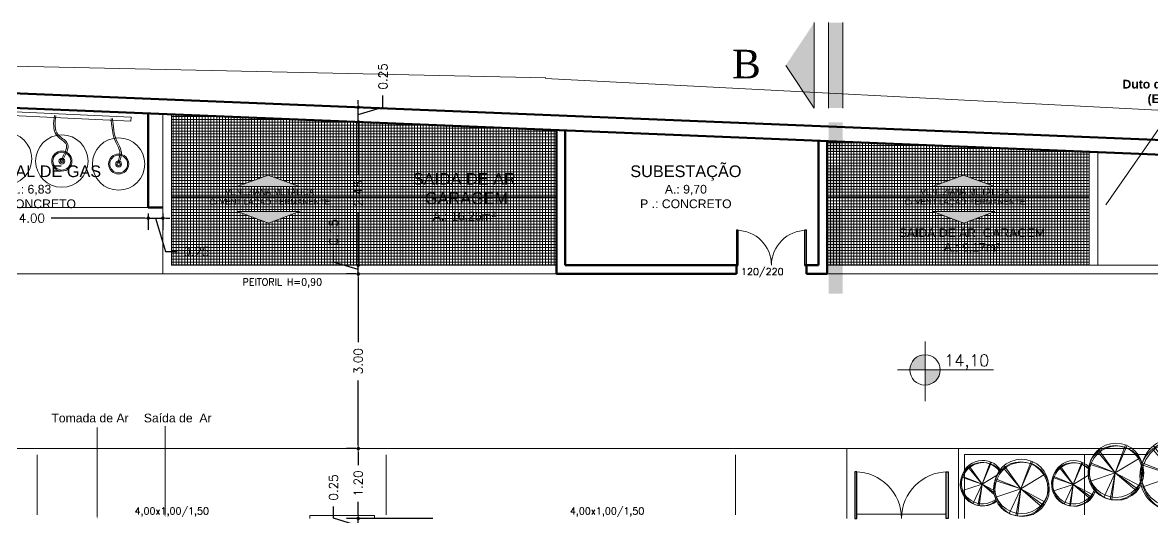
# Model space of a CAD drawing. Header units: millimetres. Extents: x 873 to 1072, y 159 to 369.
# Drawn here: x 927.03 to 946.45, y 330.48 to 338.98 of the extents above; entities that cross this region are included whole.
import ezdxf

# ---------------------------------------------------------------- set-up
doc = ezdxf.new("R2010")
doc.units = ezdxf.units.MM
doc.header["$LTSCALE"] = 10
doc.header["$PDMODE"] = 34
doc.linetypes.add('DASHDOT', pattern=[25.4, 12.7, -6.35, 0, -6.35])
doc.linetypes.add('DASHED2', pattern=[0.375, 0.25, -0.125])
doc.layers.get('0').update_dxf_attribs({"color": 90})
for name, color, linetype, lineweight in [('cinza 03', 252, 'Continuous', 13), ('COTA', 90, 'Continuous', 9), ('linha estutura', 252, 'Continuous', 13), ('PAREDES 2', 50, 'Continuous', 50), ('pn 02', 16, 'Continuous', 20), ('PN-01', 90, 'Continuous', 13), ('PN-03', 180, 'Continuous', 30), ('terreno', 16, 'Continuous', 20), ('texto', 16, 'Continuous', 20), ('TEXTOS', 90, 'Continuous', 9)]:
    doc.layers.add(name, color=color, linetype=linetype, lineweight=lineweight)
doc.styles.get("Standard").update_dxf_attribs({"font": 'simplex.shx'})
doc.dimstyles.new('1-100', dxfattribs={"dimtxt": 0.15, "dimasz": 0.06, "dimexe": 0.2, "dimexo": 0.1, "dimgap": 0.1, "dimtad": 0, "dimzin": 0, "dimdsep": 46, "dimtxsty": 'Standard', "dimblk": 'DOT', "dimcen": 0.09, "dimclrd": 90, "dimclre": 90, "dimclrt": 16, "dimadec": 0, "dimazin": 0, "dimtfac": 1, "dimtofl": 0, "dimtmove": 0, "dimatfit": 3, "dimldrblk": 'DOT', "dimfxl": 0, "dimtolj": 1, "dimtzin": 0, "dimarcsym": 0})
pattern_1 = [(0, (759.06589, 189.11928), (0, 0.05), []), (90, (759.06589, 189.11928), (-0.05, 3e-18), [])]

# ---------------------------------------------------------------- blocks, each defined once
blk = doc.blocks.new('Árvore-11')
for p, q in [((0.002, 0.011), (-0.278, 1.511)), ((0.002, 0.011), (-0.188, 1.53)), ((0.002, 0.011), (-0.643, 1.392)), ((0.002, 0.011), (1.221, 1.041)), ((0.002, 0.011), (-1.444, 0.493)), ((0.002, 0.011), (1.303, 0.94)), ((0.002, 0.011), (1.416, 0.765)), ((-1.44, -0.468), (0.002, 0.011)), ((0.002, 0.011), (-1.417, -0.558)), ((0.002, 0.011), (-0.931, -1.299)), ((0.002, 0.011), (-0.931, -1.11)), ((0.002, 0.011), (1.399, -0.83)), ((0.002, 0.011), (0.589, -1.554)), ((0.002, 0.011), (0.671, -1.519))]:
    blk.add_line(p, q)
for centre in [(0.002, 0.011), (0.081, 0.03), (0.046, -0.13)]:
    blk.add_circle(centre, 1.524)
blk = doc.blocks.new('_DOT')
at = {"color": 0, "linetype": 'ByBlock'}
blk.add_line((-0.5, 0), (-1, 0), dxfattribs=at)
at = {"color": 0, "linetype": 'ByBlock', "const_width": 0.5}
blk.add_lwpolyline([(-0.25, 0, 1), (0.25, 0, 1)], format="xyb", close=True, dxfattribs=at)
blk = doc.blocks.new('*D100')
at = {"layer": 'COTA', "color": 90, "lineweight": -2}
for p, q in [((932.373, 330.467), (932.373, 330.667)), ((932.798, 330.339), (932.373, 330.467)), ((934.08, 330.464), (932.598, 330.464)), ((932.798, 330.524), (932.798, 330.584)), ((932.798, 330.214), (932.798, 330.464)), ((934.08, 330.214), (932.598, 330.214)), ((932.798, 330.154), (932.798, 330.094))]:
    blk.add_line(p, q, dxfattribs=at)
at = {"layer": 'Defpoints', "color": 0}
for p in [(932.798, 330.464), (934.18, 330.464), (934.18, 330.214)]:
    blk.add_point(p, dxfattribs=at)
at = {"layer": 'COTA', "color": 90, "lineweight": -2, "xscale": 0.06, "yscale": 0.06, "zscale": 0.06}
for p, rotation in [((932.798, 330.464), 270), ((932.798, 330.214), 90)]:
    blk.add_blockref('_DOT', p, dxfattribs=dict(at, rotation=rotation))
at = {"layer": 'COTA', "color": 16, "insert": (932.373, 330.995), "char_height": 0.15, "attachment_point": 5, "rotation": 90}
blk.add_mtext('\\A1;0.25', dxfattribs=at)
blk = doc.blocks.new('*D101')
at = {"layer": 'COTA', "color": 90, "lineweight": -2}
for p, q in [((932.758, 331.664), (932.598, 331.664)), ((932.798, 331.604), (932.798, 331.378)), ((932.798, 330.524), (932.798, 330.75)), ((934.08, 330.464), (932.598, 330.464))]:
    blk.add_line(p, q, dxfattribs=at)
at = {"layer": 'Defpoints', "color": 0}
for p in [(932.798, 331.664), (932.858, 331.664), (934.18, 330.464)]:
    blk.add_point(p, dxfattribs=at)
at = {"layer": 'COTA', "color": 90, "lineweight": -2, "xscale": 0.06, "yscale": 0.06, "zscale": 0.06}
for p, rotation in [((932.798, 331.664), 90), ((932.798, 330.464), 270)]:
    blk.add_blockref('_DOT', p, dxfattribs=dict(at, rotation=rotation))
at = {"layer": 'COTA', "color": 16, "insert": (932.798, 331.064), "char_height": 0.15, "attachment_point": 5, "rotation": 90}
blk.add_mtext('\\A1;1.20', dxfattribs=at)
blk = doc.blocks.new('*D102')
at = {"layer": 'COTA', "color": 90, "lineweight": -2}
for p, q in [((932.758, 334.664), (932.598, 334.664)), ((932.798, 334.604), (932.798, 333.493)), ((932.798, 331.724), (932.798, 332.836)), ((932.758, 331.664), (932.598, 331.664))]:
    blk.add_line(p, q, dxfattribs=at)
at = {"layer": 'Defpoints', "color": 0}
for p in [(932.798, 334.664), (932.858, 334.664), (932.858, 331.664)]:
    blk.add_point(p, dxfattribs=at)
at = {"layer": 'COTA', "color": 90, "lineweight": -2, "xscale": 0.06, "yscale": 0.06, "zscale": 0.06}
for p, rotation in [((932.798, 334.664), 90), ((932.798, 331.664), 270)]:
    blk.add_blockref('_DOT', p, dxfattribs=dict(at, rotation=rotation))
at = {"layer": 'COTA', "color": 16, "insert": (932.798, 333.164), "char_height": 0.15, "attachment_point": 5, "rotation": 90}
blk.add_mtext('\\A1;3.00', dxfattribs=at)
blk = doc.blocks.new('*D103')
at = {"layer": 'COTA', "color": 90, "lineweight": -2}
for p, q in [((932.373, 334.867), (932.373, 335.067)), ((932.798, 334.874), (932.798, 334.934)), ((932.798, 334.739), (932.373, 334.867)), ((932.705, 334.814), (932.598, 334.814)), ((932.798, 334.664), (932.798, 334.814)), ((932.758, 334.664), (932.598, 334.664)), ((932.798, 334.604), (932.798, 334.544))]:
    blk.add_line(p, q, dxfattribs=at)
at = {"layer": 'Defpoints', "color": 0}
for p in [(932.798, 334.814), (932.805, 334.814), (932.858, 334.664)]:
    blk.add_point(p, dxfattribs=at)
at = {"layer": 'COTA', "color": 90, "lineweight": -2, "xscale": 0.06, "yscale": 0.06, "zscale": 0.06}
for p, rotation in [((932.798, 334.814), 270), ((932.798, 334.664), 90)]:
    blk.add_blockref('_DOT', p, dxfattribs=dict(at, rotation=rotation))
at = {"layer": 'COTA', "color": 16, "insert": (932.373, 335.381), "char_height": 0.15, "attachment_point": 5, "rotation": 90}
blk.add_mtext('\\A1;0.15', dxfattribs=at)
blk = doc.blocks.new('*D104')
at = {"layer": 'COTA', "color": 90, "lineweight": -2}
for p, q in [((932.705, 337.275), (932.598, 337.275)), ((932.798, 337.215), (932.798, 336.37)), ((932.798, 334.874), (932.798, 335.72)), ((932.705, 334.814), (932.598, 334.814))]:
    blk.add_line(p, q, dxfattribs=at)
at = {"layer": 'Defpoints', "color": 0}
for p in [(932.798, 337.275), (932.805, 337.275), (932.805, 334.814)]:
    blk.add_point(p, dxfattribs=at)
at = {"layer": 'COTA', "color": 90, "lineweight": -2, "xscale": 0.06, "yscale": 0.06, "zscale": 0.06}
for p, rotation in [((932.798, 337.275), 90), ((932.798, 334.814), 270)]:
    blk.add_blockref('_DOT', p, dxfattribs=dict(at, rotation=rotation))
at = {"layer": 'COTA', "color": 16, "insert": (932.798, 336.045), "char_height": 0.15, "attachment_point": 5, "rotation": 90}
blk.add_mtext('\\A1;2.46', dxfattribs=at)
blk = doc.blocks.new('*D105')
at = {"layer": 'COTA', "color": 90, "lineweight": -2}
for p, q in [((932.798, 337.588), (932.798, 337.648)), ((933.223, 337.529), (933.223, 337.729)), ((932.798, 337.402), (933.223, 337.529)), ((932.798, 337.275), (932.798, 337.528)), ((932.851, 337.528), (932.998, 337.528)), ((932.705, 337.275), (932.598, 337.275)), ((932.798, 337.215), (932.798, 337.155))]:
    blk.add_line(p, q, dxfattribs=at)
at = {"layer": 'Defpoints', "color": 0}
for p in [(932.751, 337.528), (932.798, 337.528), (932.805, 337.275)]:
    blk.add_point(p, dxfattribs=at)
at = {"layer": 'COTA', "color": 90, "lineweight": -2, "xscale": 0.06, "yscale": 0.06, "zscale": 0.06}
for p, rotation in [((932.798, 337.528), 270), ((932.798, 337.275), 90)]:
    blk.add_blockref('_DOT', p, dxfattribs=dict(at, rotation=rotation))
at = {"layer": 'COTA', "color": 16, "insert": (933.223, 338.058), "char_height": 0.15, "attachment_point": 5, "rotation": 90}
blk.add_mtext('\\A1;0.25', dxfattribs=at)
blk = doc.blocks.new('*D108')
at = {"layer": 'COTA', "color": 90, "lineweight": -2}
for p, q in [((925.189, 335.661), (925.189, 335.822)), ((929.189, 335.704), (929.189, 335.422)), ((925.249, 335.622), (926.861, 335.622)), ((929.129, 335.622), (927.518, 335.622))]:
    blk.add_line(p, q, dxfattribs=at)
at = {"layer": 'Defpoints', "color": 0}
for p in [(929.189, 335.804), (925.189, 335.561), (929.189, 335.622)]:
    blk.add_point(p, dxfattribs=at)
at = {"layer": 'COTA', "color": 90, "lineweight": -2, "xscale": 0.06, "yscale": 0.06, "zscale": 0.06, "rotation": 180}
blk.add_blockref('_DOT', (925.189, 335.622), dxfattribs=at)
at = {"layer": 'COTA', "color": 90, "lineweight": -2, "xscale": 0.06, "yscale": 0.06, "zscale": 0.06}
blk.add_blockref('_DOT', (929.189, 335.622), dxfattribs=at)
at = {"layer": 'COTA', "color": 16, "insert": (927.189, 335.622), "char_height": 0.15, "attachment_point": 5}
blk.add_mtext('\\A1;4.00', dxfattribs=at)
blk = doc.blocks.new('*D109')
at = {"layer": 'COTA', "color": 90, "lineweight": -2}
for p, q in [((929.189, 335.704), (929.189, 335.422)), ((929.439, 335.704), (929.439, 335.422)), ((929.129, 335.622), (929.069, 335.622)), ((929.189, 335.622), (929.439, 335.622)), ((929.314, 335.622), (929.487, 335.047)), ((929.499, 335.622), (929.559, 335.622)), ((929.487, 335.047), (929.687, 335.047))]:
    blk.add_line(p, q, dxfattribs=at)
at = {"layer": 'Defpoints', "color": 0}
for p in [(929.189, 335.804), (929.439, 335.804), (929.439, 335.622)]:
    blk.add_point(p, dxfattribs=at)
at = {"layer": 'COTA', "color": 90, "lineweight": -2, "xscale": 0.06, "yscale": 0.06, "zscale": 0.06}
blk.add_blockref('_DOT', (929.189, 335.622), dxfattribs=at)
at = {"layer": 'COTA', "color": 90, "lineweight": -2, "xscale": 0.06, "yscale": 0.06, "zscale": 0.06, "rotation": 180}
blk.add_blockref('_DOT', (929.439, 335.622), dxfattribs=at)
at = {"layer": 'COTA', "color": 16, "insert": (930.015, 335.047), "char_height": 0.15, "attachment_point": 5}
blk.add_mtext('\\A1;0.25', dxfattribs=at)

msp = doc.modelspace()

# ---------------------------------------------------------------- hatches: boundary and pattern name
at = {"layer": 'cinza 03'}
h = msp.add_hatch(dxfattribs=at)
h.set_pattern_fill('_USER', color=256, scale=0.05, style=0, double=1, pattern_type=0)
h.set_pattern_definition(pattern_1)
h.paths.add_polyline_path([(929.589, 337.407), (929.589, 335.987), (936.206, 335.987), (936.206, 337.137)])
h.paths.add_polyline_path([(931.784, 336.164), (930.719, 336.164), (931.251, 336.362)], flags=16)
h.paths.add_polyline_path([(929.589, 335.987), (929.589, 334.814), (936.206, 334.814), (936.206, 335.987)])
h.paths.add_polyline_path([(931.788, 335.736), (931.255, 335.538), (930.722, 335.736)], flags=16)
h.paths.add_polyline_path([(932.686, 335.782), (932.686, 336.307), (932.911, 336.307), (932.911, 335.782)], flags=9)
h.paths.add_polyline_path([(930.222, 336.146), (932.331, 336.146), (932.331, 335.753), (930.222, 335.753)], flags=9)
h.paths.add_polyline_path([(933.693, 336.449), (935.547, 336.449), (935.547, 335.445), (933.693, 335.445)], flags=9)
h.paths.add_polyline_path([(932.261, 335.129), (932.261, 335.633), (932.486, 335.633), (932.486, 335.129)], flags=24)
h.paths.add_polyline_path([(929.749, 335.16), (930.281, 335.16), (930.281, 334.935), (929.749, 334.935)], flags=24)
h = msp.add_hatch(dxfattribs=at)
h.set_pattern_fill('_USER', color=256, scale=0.05, style=0, double=1, pattern_type=0)
h.set_pattern_definition(pattern_1)
h.paths.add_polyline_path([(945.356, 336.763), (940.856, 336.947), (940.856, 335.987), (945.356, 335.987)])
h.paths.add_polyline_path([(943.733, 336.164), (942.667, 336.164), (943.2, 336.362)], flags=16)
h.paths.add_polyline_path([(945.356, 335.987), (940.856, 335.987), (940.856, 334.814), (945.356, 334.814)])
h.paths.add_polyline_path([(943.736, 335.736), (943.204, 335.538), (942.671, 335.736)], flags=16)
h.paths.add_polyline_path([(942.171, 336.146), (944.279, 336.146), (944.279, 335.753), (942.171, 335.753)], flags=9)
h.paths.add_polyline_path([(942.061, 335.484), (944.626, 335.484), (944.626, 334.976), (942.061, 334.976)], flags=24)
h = msp.add_hatch(color=256, dxfattribs=at)
h.paths.add_polyline_path([(942.538, 333.276, 0.414214), (942.277, 333.015), (942.538, 333.015)])
h.paths.add_polyline_path([(942.538, 332.754, 0.414214), (942.8, 333.015), (942.538, 333.015)])
at = {"layer": 'PN-01', "ltscale": 0.05}
h = msp.add_hatch(color=256, dxfattribs=at)
h.paths.add_polyline_path([(940.145, 338.248), (940.635, 338.983), (940.635, 337.513)])
h.paths.add_polyline_path([(940.88, 337.513), (940.88, 338.983), (941.125, 338.983), (941.125, 337.513)])
h.paths.add_polyline_path([(940.88, 336.778), (940.88, 337.268), (941.125, 337.268), (941.125, 336.778)])
h.paths.add_polyline_path([(940.88, 336.043), (940.88, 336.533), (941.125, 336.533), (941.125, 336.043)])
h.paths.add_polyline_path([(940.88, 335.074), (940.88, 335.798), (941.125, 335.798), (941.125, 335.074)])
h.paths.add_polyline_path([(940.88, 334.328), (940.88, 335.074), (941.125, 335.074), (941.125, 334.328)])
at = {"layer": 'PN-01'}
for points in [[(931.251, 336.362), (930.719, 336.164), (931.784, 336.164)], [(943.2, 336.362), (942.667, 336.164), (943.733, 336.164)], [(931.255, 335.538), (930.722, 335.736), (931.788, 335.736)], [(943.204, 335.538), (942.671, 335.736), (943.736, 335.736)]]:
    msp.add_hatch(color=256, dxfattribs=at).paths.add_polyline_path(points)

# ---------------------------------------------------------------- linework, layer by layer
at = {"layer": 'cinza 03'}
for p, q in [((936.206, 335.987), (929.589, 335.987)), ((945.356, 335.987), (940.856, 335.987)), ((929.189, 335.804), (925.189, 335.804)), ((929.439, 334.664), (925.189, 334.664)), ((946.41, 331.664), (922.689, 331.664)), ((941.193, 330.464), (941.193, 331.664))]:
    msp.add_line(p, q, dxfattribs=at)
msp.add_lwpolyline([(925.522, 337.513), (928.893, 337.356), (928.89, 337.29), (925.519, 337.447)], close=True, dxfattribs=at)
for centre, radius in [((926.737, 336.644), 0.45), ((927.704, 336.603), 0.45), ((928.68, 336.553), 0.45), ((927.704, 336.603), 0.173), ((927.704, 336.603), 0.153), ((928.68, 336.553), 0.173), ((928.68, 336.553), 0.153), ((927.704, 336.603), 0.05), ((927.704, 336.603), 0.03), ((928.68, 336.553), 0.05), ((928.68, 336.553), 0.03)]:
    msp.add_circle(centre, radius, dxfattribs=at)
for centre, radius, start, end in [((939.299, 334.814), 0.6, 0, 90), ((940.499, 334.814), 0.6, 90, 180), ((941.334, 330.464), 0.8, 0, 90), ((942.934, 330.464), 0.8, 90, 180)]:
    msp.add_arc(centre, radius, start, end, dxfattribs=at)
for points, knots in [([(927.678, 336.604), (927.718, 336.671), (927.756, 336.738), (927.788, 336.839), (927.789, 336.875), (927.756, 336.932), (927.713, 336.961), (927.638, 337.019), (927.608, 337.051), (927.573, 337.122), (927.566, 337.161), (927.56, 337.262), (927.568, 337.326), (927.576, 337.388)], [0, 0, 0, 0, 0.186327, 0.186327, 0.3349512, 0.3349512, 0.4835754, 0.4835754, 0.5957298, 0.5957298, 0.7078842, 0.7078842, 0.8749883, 0.8749883, 0.8749883, 0.8749883]), ([(928.66, 336.567), (928.682, 336.628), (928.703, 336.687), (928.703, 336.783), (928.686, 336.823), (928.638, 336.915), (928.613, 336.965), (928.582, 337.066), (928.573, 337.118), (928.559, 337.224), (928.555, 337.279), (928.551, 337.333)], [0, 0, 0, 0, 0.182548, 0.182548, 0.3354923, 0.3354923, 0.4884367, 0.4884367, 0.641381, 0.641381, 0.8030046, 0.8030046, 0.8030046, 0.8030046])]:
    msp.add_open_spline(points, degree=3, knots=knots, dxfattribs=at)
for points in [[(927.7, 336.591), (927.791, 336.922), (927.642, 337.054), (927.6, 337.385)], [(928.684, 336.558), (928.725, 336.773), (928.651, 336.947), (928.576, 337.335)]]:
    msp.add_spline(points, degree=3, dxfattribs=at)
at = {"layer": 'COTA'}
for p, q in [((942.538, 333.503), (942.538, 332.477)), ((942.064, 333.015), (943.717, 333.015))]:
    msp.add_line(p, q, dxfattribs=at)
at = {"layer": 'COTA', "color": 90}
for p, q in [((928.31, 330.513), (928.31, 332.023)), ((929.478, 330.542), (929.478, 332.046))]:
    msp.add_line(p, q, dxfattribs=at)
at = {"layer": 'COTA'}
msp.add_circle((942.538, 333.015), 0.261, dxfattribs=at)
at = {"layer": 'COTA', "color": 90}
for points in [[(928.32, 330.513), (928.3, 330.513), (928.31, 330.453)], [(929.488, 330.542), (929.468, 330.542), (929.478, 330.482)]]:
    msp.add_solid(points, dxfattribs=at)
at = {"layer": 'linha estutura', "linetype": 'DASHED2', "ltscale": 0.5}
for p, q in [((927.28, 302.402), (927.28, 331.556)), ((933.28, 302.402), (933.28, 331.556)), ((939.28, 302.402), (939.28, 331.556)), ((945.28, 302.402), (945.28, 331.556))]:
    msp.add_line(p, q, dxfattribs=at)
at = {"layer": 'PAREDES 2'}
for p, q in [((994.303, 335.014), (902.706, 338.755)), ((987.155, 335.056), (902.696, 338.505)), ((929.189, 335.804), (929.189, 337.423)), ((936.206, 337.137), (936.206, 334.664)), ((936.356, 337.13), (936.356, 334.814)), ((940.706, 336.953), (940.706, 334.814)), ((940.856, 336.947), (940.856, 334.664)), ((929.189, 335.804), (929.439, 335.804)), ((939.329, 334.814), (936.356, 334.814)), ((939.299, 334.814), (939.299, 334.664)), ((940.706, 334.814), (940.469, 334.814)), ((940.499, 334.814), (940.499, 334.664)), ((939.299, 334.664), (936.206, 334.664)), ((940.856, 334.664), (940.499, 334.664))]:
    msp.add_line(p, q, dxfattribs=at)
at = {"layer": 'pn 02', "ltscale": 0.05}
msp.add_line((940.635, 338.983), (940.635, 337.513), dxfattribs=at)
msp.add_line((940.635, 338.983), (940.635, 337.513), dxfattribs=at)
at = {"layer": 'pn 02'}
for p, q in [((940.635, 337.513), (940.635, 338.983)), ((940.88, 337.513), (940.88, 338.983)), ((941.125, 338.983), (941.125, 337.513)), ((929.439, 334.664), (929.439, 337.423)), ((929.589, 334.814), (929.589, 337.423)), ((945.356, 336.757), (945.356, 334.814)), ((945.506, 336.757), (945.506, 334.814)), ((929.439, 335.804), (929.439, 334.664)), ((936.206, 334.814), (929.589, 334.814)), ((969.13, 334.814), (940.856, 334.814)), ((936.206, 334.664), (929.439, 334.664)), ((969.28, 334.664), (940.856, 334.664))]:
    msp.add_line(p, q, dxfattribs=at)
at = {"layer": 'PN-01', "ltscale": 0.05}
msp.add_line((940.145, 338.248), (940.635, 337.513), dxfattribs=at)
at = {"layer": 'PN-01'}
for p, q in [((943.517, 331.053), (943.661, 331.437)), ((943.517, 331.053), (943.681, 331.428)), ((945.086, 331.049), (945.23, 331.433)), ((943.517, 331.053), (943.288, 331.374)), ((943.517, 331.053), (943.288, 331.328)), ((945.086, 331.049), (944.858, 331.37)), ((945.086, 331.049), (944.858, 331.324)), ((945.086, 331.049), (945.25, 331.424)), ((943.517, 331.053), (943.163, 330.935)), ((943.164, 331.171), (943.517, 331.053)), ((943.517, 331.053), (943.169, 331.192)), ((943.517, 331.053), (943.359, 330.715)), ((943.517, 331.053), (943.448, 330.686)), ((943.517, 331.053), (943.47, 330.681)), ((943.517, 331.053), (943.786, 331.215)), ((943.517, 331.053), (943.725, 330.877)), ((943.517, 331.053), (943.72, 330.908)), ((943.517, 331.053), (943.717, 330.947)), ((945.086, 331.049), (944.732, 330.931)), ((944.733, 331.167), (945.086, 331.049)), ((945.086, 331.049), (944.739, 331.189)), ((945.086, 331.049), (944.928, 330.711)), ((945.086, 331.049), (945.018, 330.682)), ((945.086, 331.049), (945.04, 330.677)), ((945.086, 331.049), (945.359, 331.213)), ((945.086, 331.049), (945.385, 330.797)), ((945.086, 331.049), (945.405, 330.822)), ((945.086, 331.049), (945.433, 330.865))]:
    msp.add_line(p, q, dxfattribs=at)
for points in [[(945.643, 335.851), (946.918, 337.676), (947.041, 335.865)], [(943.115, 330.464), (943.115, 331.664)], [(943.215, 330.464), (943.215, 331.564), (946.369, 331.564)]]:
    msp.add_lwpolyline(points, dxfattribs=at)
for points in [[(931.251, 336.362), (930.719, 336.164), (931.784, 336.164)], [(943.2, 336.362), (942.667, 336.164), (943.733, 336.164)], [(931.255, 335.538), (930.722, 335.736), (931.788, 335.736)], [(943.204, 335.538), (942.671, 335.736), (943.736, 335.736)]]:
    msp.add_lwpolyline(points, close=True, dxfattribs=at)
at = {"layer": 'PN-01', "linetype": 'DASHDOT'}
for points in [[(933.077, 330.457), (933.077, 330.515), (931.966, 330.515), (931.966, 330.464)], [(942.904, 330.536), (941.364, 330.536)]]:
    msp.add_lwpolyline(points, dxfattribs=at)
at = {"layer": 'PN-01'}
for centre, start, end in [((943.528, 331.088), 32.5825, 306.9943), ((945.097, 331.084), 45.999, 339.0526), ((943.517, 331.053), 34.9187, 310.7784), ((943.536, 331.049), 37.7083, 308.3675), ((945.086, 331.049), 44.4699, 344.54), ((945.105, 331.045), 48.4016, 342.4419)]:
    msp.add_arc(centre, 0.373, start, end, dxfattribs=at)
at = {"layer": 'PN-03'}
for points in [[(939.329, 334.814), (939.329, 335.414), (939.299, 335.414), (939.299, 334.814)], [(940.499, 334.814), (940.499, 335.414), (940.469, 335.414), (940.469, 334.814)], [(941.334, 330.464), (941.364, 330.464), (941.364, 331.264), (941.334, 331.264)], [(942.934, 330.464), (942.904, 330.464), (942.904, 331.264), (942.934, 331.264)]]:
    msp.add_lwpolyline(points, close=True, dxfattribs=at)
at = {"layer": 'terreno'}
for p, q in [((936.019, 338.036), (902.706, 338.755)), ((994.303, 335.014), (936.018, 338.02))]:
    msp.add_line(p, q, dxfattribs=at)

# ---------------------------------------------------------------- block references
at = {"layer": 'PN-01', "rotation": 180}
for p, xscale, yscale, zscale in [((946.836, 331.197), -0.398125, 0.398125, 0.398125), ((945.805, 331.251), -0.30625, 0.30625, 0.30625), ((944.182, 330.973), -0.30625, 0.30625, 0.30625)]:
    msp.add_blockref('Árvore-11', p, dxfattribs=dict(at, xscale=xscale, yscale=yscale, zscale=zscale))

# ---------------------------------------------------------------- texts
at = {"layer": 'COTA'}
msp.add_text('14,10', height=0.2, dxfattribs=at).set_placement((942.871, 333.078))
at = {"layer": 'COTA', "attachment_point": 2}
for s, insert, char_height, width in [('{\\fArial|b0|i0|c0|p34;CENTRAL DE GAS\\P\\H0.75x;A.: 6,83\\PP .: CONCRETO}', (927.161, 336.528), 0.2, 3.08785), ('{\\fArial|b0|i0|c0|p34;SUBESTAÇÃO\\P\\H0.75x;A.: 9,70\\PP .: CONCRETO}', (938.428, 336.528), 0.2, 3.088), ('{\\fArial|b0|i0|c0|p34;SAIDA DE AR\\P GARAGEM\\P\\H0.75x;A.: 16,26m²}', (934.62, 336.399), 0.2, 3.088), ('{\\fArial|b0|i0|c0|p34;VENEZIANA METÁLICA\\PC/ VENTILAÇÃO PERMANENTE}', (931.276, 336.121), 0.1, 3.19621), ('{\\fArial|b0|i0|c0|p34;VENEZIANA METÁLICA\\PC/ VENTILAÇÃO PERMANENTE}', (943.225, 336.121), 0.1, 3.19621), ('{\\fArial|b0|i0|c0|p34;SAIDA DE AR  GARAGEM\\PA.: 9,17m²}', (943.344, 335.447), 0.15, 3.908), ('{\\fArial|b0|i0|c0|p34;Tomada de Ar}', (928.188, 332.264), 0.15, 3.564), ('{\\fArial|b0|i0|c0|p34;Saída de  Ar}', (929.695, 332.264), 0.15, 3.564)]:
    msp.add_mtext(s, dxfattribs=dict(at, insert=insert, char_height=char_height, width=width))
at = {"layer": 'pn 02', "ltscale": 0.05, "insert": (939.222, 338.023), "char_height": 0.49, "width": 3.68578, "attachment_point": 7}
msp.add_mtext('{\\fTimes New Roman|b0|i0|c0|p18;B}', dxfattribs=at)
at = {"layer": 'texto'}
for s, p in [('120/220', (939.376, 334.646)), ('PEITORIL H=0,90', (930.809, 334.466)), ('4,00x1,00/1,50', (928.953, 330.533)), ('4,00x1,00/1,50', (936.434, 330.533))]:
    msp.add_text(s, height=0.12, dxfattribs=at).set_placement(p)
at = {"layer": 'TEXTOS', "insert": (947.037, 338), "char_height": 0.15, "width": 2.367, "attachment_point": 2}
msp.add_mtext('{\\fArial|b1|i0|c0|p34;Duto de Entrada de Ar\\P(ESCADA PF)}', dxfattribs=at)

# ---------------------------------------------------------------- dimensions: what is measured, and where the dimension line sits
at = {"layer": 'COTA'}
for base, p1, p2, picture, middle in [((932.798, 337.528), (932.805, 337.275), (932.751, 337.528), '*D105', (933.223, 337.829)), ((932.798, 337.275), (932.805, 334.814), (932.805, 337.275), '*D104', (932.798, 336.045)), ((932.798, 334.814), (932.858, 334.664), (932.805, 334.814), '*D103', (932.373, 335.167)), ((932.798, 334.664), (932.858, 331.664), (932.858, 334.664), '*D102', (932.798, 333.164)), ((932.798, 331.664), (934.18, 330.464), (932.858, 331.664), '*D101', (932.798, 331.064)), ((932.798, 330.464), (934.18, 330.214), (934.18, 330.464), '*D100', (932.373, 330.767))]:
    dim = msp.add_linear_dim(base=base, p1=p1, p2=p2, angle=90, dimstyle='1-100', override={"dimtmove": 1}, dxfattribs=at)
    dim.commit()
    dim.dimension.update_dxf_attribs({"geometry": picture, "text_midpoint": middle})
for base, p1, p2, picture, middle in [((929.189, 335.622), (925.189, 335.561), (929.189, 335.804), '*D108', (927.189, 335.622)), ((929.439, 335.622), (929.189, 335.804), (929.439, 335.804), '*D109', (929.787, 335.047))]:
    dim = msp.add_linear_dim(base=base, p1=p1, p2=p2, dimstyle='1-100', override={"dimtmove": 1}, dxfattribs=at)
    dim.commit()
    dim.dimension.update_dxf_attribs({"geometry": picture, "text_midpoint": middle})

doc.saveas('drawing.dxf')
